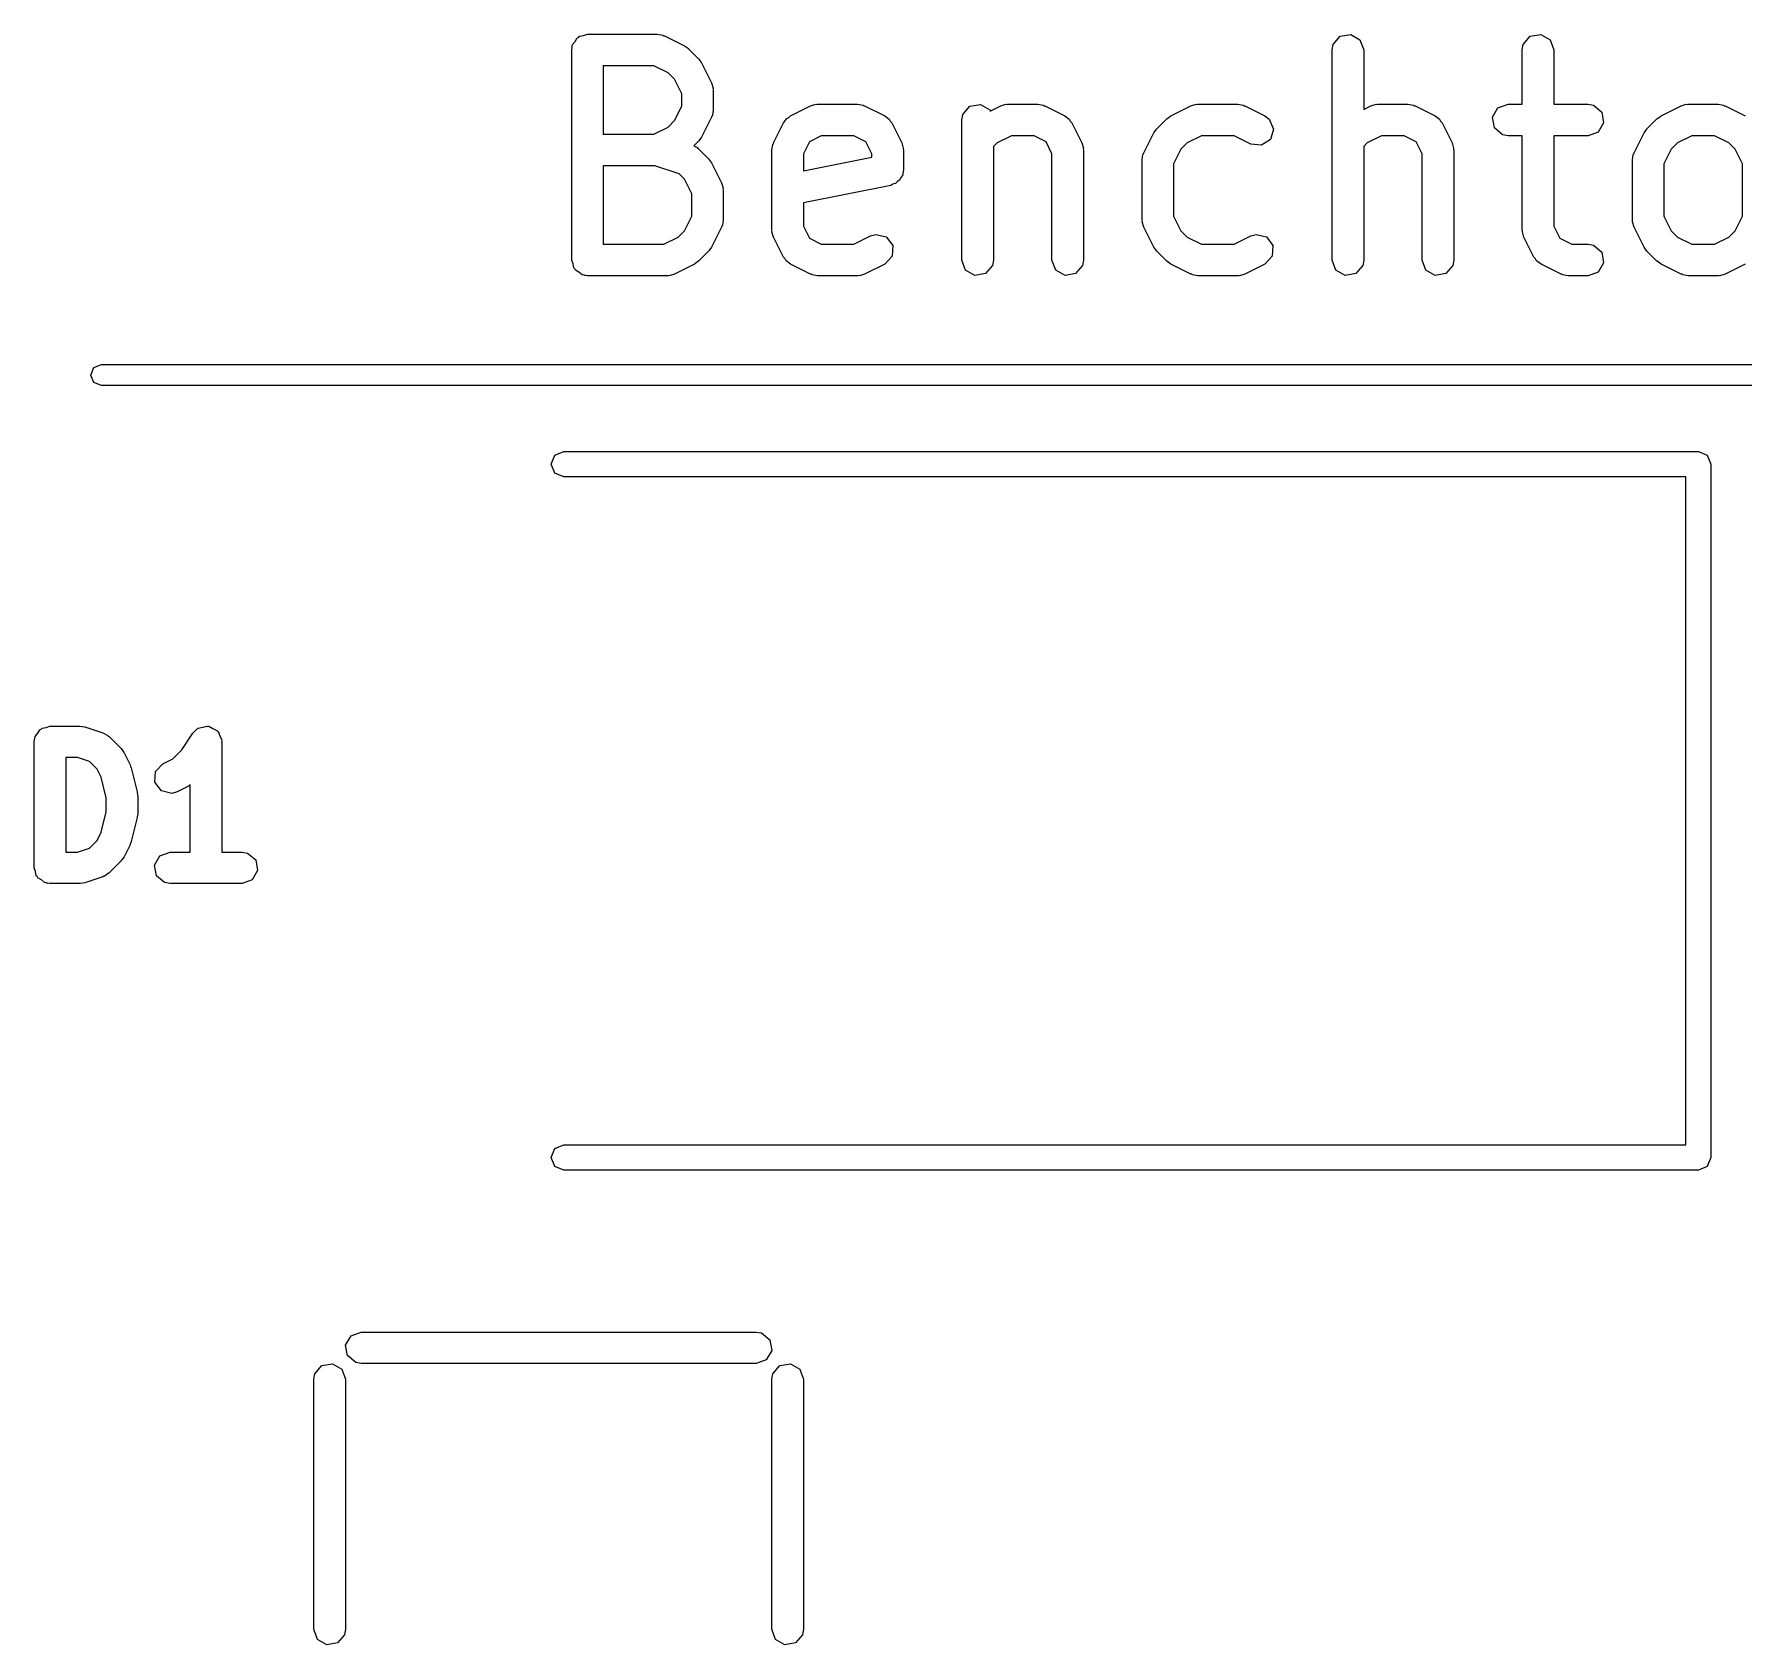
# Model space of a CAD drawing. Extents: x 58.1 to 150, y -119.5 to -80.4.
# Drawn here: x 59.68 to 67.82, y -88.04 to -80.38 of the extents above; entities that cross this region are included whole.
import ezdxf

# ---------------------------------------------------------------- set-up
doc = ezdxf.new("R2010")
doc.units = 0
doc.layers.add('BLACK', color=7, linetype='CONTINUOUS')

msp = doc.modelspace()

# ---------------------------------------------------------------- linework, layer by layer
at = {"layer": 'BLACK', "linetype": 'CONTINUOUS'}
for p, q in [((62.2756, -80.3874), (62.2948, -80.384)), ((62.2948, -80.384), (62.3131, -80.3774)), ((62.3131, -80.3774), (62.6464, -80.3774)), ((62.6464, -80.3774), (62.6721, -80.3819)), ((62.6721, -80.3819), (62.6755, -80.3848)), ((65.8946, -80.3874), (65.9452, -80.3785)), ((65.9452, -80.3785), (65.9896, -80.4042)), ((66.7994, -80.3874), (66.8499, -80.3785)), ((66.8499, -80.3785), (66.8944, -80.4042)), ((62.2381, -80.4524), (62.2398, -80.4426)), ((62.2381, -81.4524), (62.2381, -80.4524)), ((62.2392, -80.4394), (62.2409, -80.4365)), ((62.2398, -80.4426), (62.2392, -80.4394)), ((62.2409, -80.4365), (62.2426, -80.4267)), ((62.2426, -80.4267), (62.2551, -80.4118)), ((62.2551, -80.4118), (62.2649, -80.3949)), ((62.2649, -80.3949), (62.2712, -80.3926)), ((62.2712, -80.3926), (62.2756, -80.3874)), ((62.6755, -80.3848), (62.68, -80.3853)), ((62.68, -80.3853), (62.7752, -80.4329)), ((62.7752, -80.4329), (62.7932, -80.4463)), ((62.7932, -80.4463), (62.7947, -80.447)), ((62.7947, -80.447), (62.8423, -80.4946)), ((65.8571, -80.4524), (65.8617, -80.4267)), ((65.8571, -81.4524), (65.8571, -80.4524)), ((65.8617, -80.4267), (65.8946, -80.3874)), ((65.9896, -80.4042), (66.0071, -80.4524)), ((66.0071, -80.4524), (66.0071, -80.7358)), ((66.7619, -80.4524), (66.7664, -80.4267)), ((66.7619, -80.7107), (66.7619, -80.4524)), ((66.7664, -80.4267), (66.7994, -80.3874)), ((66.8944, -80.4042), (66.9119, -80.4524)), ((66.9119, -80.4524), (66.9119, -80.7107)), ((62.3881, -80.5274), (62.3881, -80.8536)), ((62.6287, -80.5274), (62.3881, -80.5274)), ((62.6972, -80.5616), (62.6287, -80.5274)), ((62.8423, -80.4946), (62.8552, -80.513)), ((62.8552, -80.513), (62.8564, -80.5141)), ((62.8564, -80.5141), (62.904, -80.6093)), ((62.7276, -80.592), (62.6972, -80.5616)), ((62.7619, -80.6606), (62.7276, -80.592)), ((62.904, -80.6093), (62.9114, -80.6343)), ((62.7619, -80.7204), (62.7619, -80.6606)), ((62.9114, -80.6343), (62.9104, -80.6386)), ((62.9104, -80.6386), (62.9119, -80.6429)), ((62.9119, -80.6429), (62.9119, -80.7381)), ((62.6972, -80.8193), (62.7276, -80.7889)), ((62.7276, -80.7889), (62.7619, -80.7204)), ((62.904, -80.7716), (62.8564, -80.8669)), ((62.9045, -80.7672), (62.904, -80.7716)), ((62.9074, -80.7637), (62.9045, -80.7672)), ((62.9119, -80.7381), (62.9074, -80.7637)), ((63.246, -80.7998), (63.2615, -80.7789)), ((63.2615, -80.7789), (63.2718, -80.7744)), ((63.2718, -80.7744), (63.2796, -80.7663)), ((63.2796, -80.7663), (63.3748, -80.7186)), ((63.3748, -80.7186), (63.3998, -80.7112)), ((63.3998, -80.7112), (63.4041, -80.7122)), ((63.4041, -80.7122), (63.4083, -80.7107)), ((63.4083, -80.7107), (63.5988, -80.7107)), ((63.5988, -80.7107), (63.6245, -80.7152)), ((63.6245, -80.7152), (63.6279, -80.7181)), ((63.6279, -80.7181), (63.6323, -80.7186)), ((63.6323, -80.7186), (63.7276, -80.7663)), ((63.7276, -80.7663), (63.7485, -80.7818)), ((63.7485, -80.7818), (63.753, -80.7921)), ((64.0952, -80.7857), (64.0998, -80.7601)), ((64.0952, -81.4524), (64.0952, -80.7857)), ((64.0998, -80.7601), (64.1327, -80.7208)), ((64.1327, -80.7208), (64.1833, -80.7119)), ((64.1833, -80.7119), (64.2277, -80.7375)), ((64.2277, -80.7375), (64.2299, -80.7435)), ((64.2299, -80.7435), (64.2796, -80.7186)), ((64.2796, -80.7186), (64.3045, -80.7112)), ((64.3045, -80.7112), (64.3089, -80.7122)), ((64.3089, -80.7122), (64.3131, -80.7107)), ((64.3131, -80.7107), (64.456, -80.7107)), ((64.456, -80.7107), (64.4816, -80.7152)), ((64.4816, -80.7152), (64.485, -80.7181)), ((64.485, -80.7181), (64.4895, -80.7186)), ((64.4895, -80.7186), (64.5847, -80.7663)), ((64.5847, -80.7663), (64.6057, -80.7818)), ((64.6057, -80.7818), (64.6101, -80.7921)), ((65.022, -80.8279), (65.0696, -80.7803)), ((65.0696, -80.7803), (65.088, -80.7674)), ((65.088, -80.7674), (65.0891, -80.7663)), ((65.0891, -80.7663), (65.1843, -80.7186)), ((65.1843, -80.7186), (65.2093, -80.7112)), ((65.2093, -80.7112), (65.2136, -80.7122)), ((65.2136, -80.7122), (65.2179, -80.7107)), ((65.2179, -80.7107), (65.4083, -80.7107)), ((65.4083, -80.7107), (65.434, -80.7152)), ((65.434, -80.7152), (65.4374, -80.7181)), ((65.4374, -80.7181), (65.4419, -80.7186)), ((65.4419, -80.7186), (65.5371, -80.7663)), ((65.5371, -80.7663), (65.558, -80.7818)), ((65.558, -80.7818), (65.5784, -80.8288)), ((66.0071, -80.7358), (66.0415, -80.7186)), ((66.0415, -80.7186), (66.0664, -80.7112)), ((66.0664, -80.7112), (66.0708, -80.7122)), ((66.0708, -80.7122), (66.075, -80.7107)), ((66.075, -80.7107), (66.2179, -80.7107)), ((66.2179, -80.7107), (66.2435, -80.7152)), ((66.2435, -80.7152), (66.2469, -80.7181)), ((66.2469, -80.7181), (66.2514, -80.7186)), ((66.2514, -80.7186), (66.3466, -80.7663)), ((66.3466, -80.7663), (66.3676, -80.7818)), ((66.3676, -80.7818), (66.372, -80.7921)), ((66.6202, -80.7727), (66.6458, -80.7283)), ((66.6291, -80.8232), (66.6202, -80.7727)), ((66.6458, -80.7283), (66.694, -80.7107)), ((66.694, -80.7107), (66.7619, -80.7107)), ((66.9119, -80.7107), (67.075, -80.7107)), ((67.075, -80.7107), (67.1007, -80.7152)), ((67.1007, -80.7152), (67.14, -80.7482)), ((67.14, -80.7482), (67.1489, -80.7987)), ((67.3553, -80.8279), (67.4029, -80.7803)), ((67.4029, -80.7803), (67.4213, -80.7674)), ((67.4213, -80.7674), (67.4224, -80.7663)), ((67.4224, -80.7663), (67.5176, -80.7186)), ((67.5176, -80.7186), (67.5426, -80.7112)), ((67.5426, -80.7112), (67.547, -80.7122)), ((67.547, -80.7122), (67.5512, -80.7107)), ((67.5512, -80.7107), (67.694, -80.7107)), ((67.694, -80.7107), (67.7197, -80.7152)), ((67.7197, -80.7152), (67.7231, -80.7181)), ((67.7231, -80.7181), (67.7276, -80.7186)), ((67.7276, -80.7186), (67.8228, -80.7663)), ((62.3881, -80.8536), (62.6287, -80.8536)), ((62.6287, -80.8536), (62.6972, -80.8193)), ((62.8564, -80.8669), (62.843, -80.8849)), ((63.1984, -80.895), (63.246, -80.7998)), ((63.426, -80.8607), (63.369, -80.8892)), ((63.5811, -80.8607), (63.426, -80.8607)), ((63.6381, -80.8892), (63.5811, -80.8607)), ((63.753, -80.7921), (63.7611, -80.7998)), ((63.7611, -80.7998), (63.8087, -80.895)), ((64.3308, -80.8607), (64.2623, -80.895)), ((64.4382, -80.8607), (64.3308, -80.8607)), ((64.4953, -80.8892), (64.4382, -80.8607)), ((64.6101, -80.7921), (64.6183, -80.7998)), ((64.6183, -80.7998), (64.6659, -80.895)), ((64.9603, -80.9426), (65.0079, -80.8474)), ((65.0079, -80.8474), (65.0213, -80.8294)), ((65.0213, -80.8294), (65.022, -80.8279)), ((65.2356, -80.8607), (65.167, -80.895)), ((65.3906, -80.8607), (65.2356, -80.8607)), ((65.47, -80.9004), (65.3906, -80.8607)), ((65.5784, -80.8288), (65.5638, -80.878)), ((66.0927, -80.8607), (66.0242, -80.895)), ((66.2002, -80.8607), (66.0927, -80.8607)), ((66.2572, -80.8892), (66.2002, -80.8607)), ((66.372, -80.7921), (66.3802, -80.7998)), ((66.3802, -80.7998), (66.4278, -80.895)), ((66.6684, -80.8562), (66.6291, -80.8232)), ((66.694, -80.8607), (66.6684, -80.8562)), ((66.7619, -80.8607), (66.694, -80.8607)), ((66.7619, -81.3095), (66.7619, -80.8607)), ((67.075, -80.8607), (66.9119, -80.8607)), ((66.9119, -80.8607), (66.9119, -81.2918)), ((67.1232, -80.8432), (67.075, -80.8607)), ((67.1489, -80.7987), (67.1232, -80.8432)), ((67.2936, -80.9426), (67.3413, -80.8474)), ((67.3413, -80.8474), (67.3546, -80.8294)), ((67.3546, -80.8294), (67.3553, -80.8279)), ((67.5689, -80.8607), (67.5004, -80.895)), ((67.6763, -80.8607), (67.5689, -80.8607)), ((67.7449, -80.895), (67.6763, -80.8607)), ((62.8423, -80.8864), (62.8199, -80.9088)), ((62.8199, -80.9088), (62.8359, -80.9174)), ((62.8359, -80.9174), (62.8383, -80.9213)), ((62.8383, -80.9213), (62.8423, -80.9232)), ((62.843, -80.8849), (62.8423, -80.8864)), ((62.8423, -80.9232), (62.8899, -80.9708)), ((63.1905, -80.9286), (63.195, -80.9029)), ((63.1905, -81.3095), (63.1905, -80.9286)), ((63.195, -80.9029), (63.1979, -80.8995)), ((63.1979, -80.8995), (63.1984, -80.895)), ((63.369, -80.8892), (63.3405, -80.9463)), ((63.3405, -80.9463), (63.3405, -81.0276)), ((63.6667, -80.9463), (63.6381, -80.8892)), ((63.6667, -80.9623), (63.6667, -80.9463)), ((63.8087, -80.895), (63.8162, -80.92)), ((63.8162, -80.92), (63.8151, -80.9244)), ((63.8151, -80.9244), (63.8167, -80.9286)), ((63.8167, -80.9286), (63.8167, -81.0238)), ((64.2623, -80.895), (64.2452, -80.912)), ((64.2452, -80.912), (64.2452, -81.4524)), ((64.5238, -80.9463), (64.4953, -80.8892)), ((64.5238, -81.4524), (64.5238, -80.9463)), ((64.6659, -80.895), (64.6733, -80.92)), ((64.6733, -80.92), (64.6723, -80.9244)), ((64.6723, -80.9244), (64.6738, -80.9286)), ((64.6738, -80.9286), (64.6738, -81.4524)), ((64.9524, -80.9762), (64.9569, -80.9505)), ((64.9569, -80.9505), (64.9598, -80.9471)), ((64.9598, -80.9471), (64.9603, -80.9426)), ((65.1366, -80.9254), (65.1024, -80.9939)), ((65.167, -80.895), (65.1366, -80.9254)), ((65.521, -80.9063), (65.47, -80.9004)), ((65.5638, -80.878), (65.521, -80.9063)), ((66.0242, -80.895), (66.0071, -80.912)), ((66.0071, -80.912), (66.0071, -81.4524)), ((66.2857, -80.9463), (66.2572, -80.8892)), ((66.2857, -81.4524), (66.2857, -80.9463)), ((66.4278, -80.895), (66.4352, -80.92)), ((66.4352, -80.92), (66.4342, -80.9244)), ((66.4342, -80.9244), (66.4357, -80.9286)), ((66.4357, -80.9286), (66.4357, -81.4524)), ((67.2857, -80.9762), (67.2902, -80.9505)), ((67.2902, -80.9505), (67.2931, -80.9471)), ((67.2931, -80.9471), (67.2936, -80.9426)), ((67.47, -80.9254), (67.4357, -80.9939)), ((67.5004, -80.895), (67.47, -80.9254)), ((67.7753, -80.9254), (67.7449, -80.895)), ((67.8095, -80.9939), (67.7753, -80.9254)), ((62.3881, -81.0036), (62.3881, -81.3774)), ((62.6343, -81.0036), (62.3881, -81.0036)), ((62.7488, -81.0417), (62.6343, -81.0036)), ((62.8899, -80.9708), (62.9028, -80.9891)), ((62.9028, -80.9891), (62.904, -80.9903)), ((62.904, -80.9903), (62.9516, -81.0855)), ((63.3405, -81.0276), (63.6667, -80.9623)), ((63.8167, -81.0238), (63.8121, -81.0495)), ((64.9524, -81.2619), (64.9524, -80.9762)), ((65.1024, -80.9939), (65.1024, -81.2442)), ((67.2857, -81.2619), (67.2857, -80.9762)), ((67.4357, -80.9939), (67.4357, -81.2442)), ((67.8095, -81.2442), (67.8095, -80.9939)), ((62.7753, -81.0682), (62.7488, -81.0417)), ((62.8095, -81.1368), (62.7753, -81.0682)), ((62.9516, -81.0855), (62.959, -81.1105)), ((62.959, -81.1105), (62.958, -81.1148)), ((62.958, -81.1148), (62.9595, -81.119)), ((63.7564, -81.0974), (63.3405, -81.1805)), ((63.767, -81.0909), (63.7564, -81.0974)), ((63.7792, -81.0888), (63.767, -81.0909)), ((63.7882, -81.078), (63.7792, -81.0888)), ((63.8002, -81.0707), (63.7882, -81.078)), ((63.8042, -81.059), (63.8002, -81.0707)), ((63.8121, -81.0495), (63.8042, -81.059)), ((62.8095, -81.2442), (62.8095, -81.1368)), ((62.9595, -81.119), (62.9595, -81.2619)), ((63.3405, -81.1805), (63.3405, -81.2918)), ((62.7753, -81.3127), (62.8095, -81.2442)), ((62.9595, -81.2619), (62.955, -81.2876)), ((64.9539, -81.2661), (64.9524, -81.2619)), ((64.9529, -81.2705), (64.9539, -81.2661)), ((64.9603, -81.2954), (64.9529, -81.2705)), ((65.1024, -81.2442), (65.1366, -81.3127)), ((67.2872, -81.2661), (67.2857, -81.2619)), ((67.2862, -81.2705), (67.2872, -81.2661)), ((67.2936, -81.2954), (67.2862, -81.2705)), ((67.4357, -81.2442), (67.47, -81.3127)), ((67.7753, -81.3127), (67.8095, -81.2442)), ((62.6763, -81.3774), (62.7449, -81.3431)), ((62.7449, -81.3431), (62.7753, -81.3127)), ((62.9516, -81.2954), (62.904, -81.3907)), ((62.9521, -81.291), (62.9516, -81.2954)), ((62.955, -81.2876), (62.9521, -81.291)), ((63.192, -81.3137), (63.1905, -81.3095)), ((63.191, -81.3181), (63.192, -81.3137)), ((63.1984, -81.3431), (63.191, -81.3181)), ((63.246, -81.4383), (63.1984, -81.3431)), ((63.3405, -81.2918), (63.369, -81.3489)), ((63.369, -81.3489), (63.426, -81.3774)), ((63.5811, -81.3774), (63.6605, -81.3377)), ((63.6605, -81.3377), (63.6855, -81.3303)), ((63.6855, -81.3303), (63.7354, -81.3422)), ((63.7354, -81.3422), (63.7659, -81.3834)), ((65.0079, -81.3907), (64.9603, -81.2954)), ((65.1366, -81.3127), (65.167, -81.3431)), ((65.167, -81.3431), (65.2356, -81.3774)), ((65.3906, -81.3774), (65.47, -81.3377)), ((65.47, -81.3377), (65.495, -81.3303)), ((65.495, -81.3303), (65.5449, -81.3422)), ((65.5449, -81.3422), (65.5755, -81.3834)), ((66.7634, -81.3137), (66.7619, -81.3095)), ((66.7624, -81.3181), (66.7634, -81.3137)), ((66.7698, -81.3431), (66.7624, -81.3181)), ((66.8174, -81.4383), (66.7698, -81.3431)), ((66.9119, -81.2918), (66.9404, -81.3489)), ((66.9404, -81.3489), (66.9975, -81.3774)), ((67.3413, -81.3907), (67.2936, -81.2954)), ((67.47, -81.3127), (67.5004, -81.3431)), ((67.5004, -81.3431), (67.5689, -81.3774)), ((67.6763, -81.3774), (67.7449, -81.3431)), ((67.7449, -81.3431), (67.7753, -81.3127)), ((62.3881, -81.3774), (62.6763, -81.3774)), ((62.8899, -81.4102), (62.8423, -81.4578)), ((62.8906, -81.4087), (62.8899, -81.4102)), ((62.904, -81.3907), (62.8906, -81.4087)), ((63.2542, -81.446), (63.246, -81.4383)), ((63.426, -81.3774), (63.5811, -81.3774)), ((63.7629, -81.4346), (63.7276, -81.4718)), ((63.7659, -81.3834), (63.7629, -81.4346)), ((65.0091, -81.3918), (65.0079, -81.3907)), ((65.022, -81.4102), (65.0091, -81.3918)), ((65.0696, -81.4578), (65.022, -81.4102)), ((65.2356, -81.3774), (65.3906, -81.3774)), ((65.5724, -81.4346), (65.5371, -81.4718)), ((65.5755, -81.3834), (65.5724, -81.4346)), ((66.8256, -81.446), (66.8174, -81.4383)), ((66.9975, -81.3774), (67.075, -81.3774)), ((67.075, -81.3774), (67.1007, -81.3819)), ((67.1007, -81.3819), (67.14, -81.4149)), ((67.14, -81.4149), (67.1489, -81.4654)), ((67.3424, -81.3918), (67.3413, -81.3907)), ((67.3553, -81.4102), (67.3424, -81.3918)), ((67.4029, -81.4578), (67.3553, -81.4102)), ((67.5689, -81.3774), (67.6763, -81.3774)), ((62.2448, -81.4707), (62.2381, -81.4524)), ((62.2481, -81.4899), (62.2448, -81.4707)), ((62.2533, -81.4942), (62.2481, -81.4899)), ((62.2556, -81.5006), (62.2533, -81.4942)), ((62.2725, -81.5103), (62.2556, -81.5006)), ((62.2874, -81.5229), (62.2725, -81.5103)), ((62.2972, -81.5246), (62.2874, -81.5229)), ((62.7276, -81.5195), (62.7026, -81.5269)), ((62.8228, -81.4718), (62.7276, -81.5195)), ((62.824, -81.4707), (62.8228, -81.4718)), ((62.8423, -81.4578), (62.824, -81.4707)), ((63.2586, -81.4563), (63.2542, -81.446)), ((63.2796, -81.4718), (63.2586, -81.4563)), ((63.3748, -81.5195), (63.2796, -81.4718)), ((63.3792, -81.52), (63.3748, -81.5195)), ((63.3827, -81.5229), (63.3792, -81.52)), ((63.4083, -81.5274), (63.3827, -81.5229)), ((63.6323, -81.5195), (63.6074, -81.5269)), ((63.7276, -81.4718), (63.6323, -81.5195)), ((64.1128, -81.5006), (64.0952, -81.4524)), ((64.1572, -81.5262), (64.1128, -81.5006)), ((64.2077, -81.5173), (64.1572, -81.5262)), ((64.2407, -81.478), (64.2077, -81.5173)), ((64.2452, -81.4524), (64.2407, -81.478)), ((64.5414, -81.5006), (64.5238, -81.4524)), ((64.5858, -81.5262), (64.5414, -81.5006)), ((64.6363, -81.5173), (64.5858, -81.5262)), ((64.6693, -81.478), (64.6363, -81.5173)), ((64.6738, -81.4524), (64.6693, -81.478)), ((65.0711, -81.4585), (65.0696, -81.4578)), ((65.0891, -81.4718), (65.0711, -81.4585)), ((65.1843, -81.5195), (65.0891, -81.4718)), ((65.1888, -81.52), (65.1843, -81.5195)), ((65.1922, -81.5229), (65.1888, -81.52)), ((65.2179, -81.5274), (65.1922, -81.5229)), ((65.4419, -81.5195), (65.4169, -81.5269)), ((65.5371, -81.4718), (65.4419, -81.5195)), ((65.8747, -81.5006), (65.8571, -81.4524)), ((65.9191, -81.5262), (65.8747, -81.5006)), ((65.9696, -81.5173), (65.9191, -81.5262)), ((66.0026, -81.478), (65.9696, -81.5173)), ((66.0071, -81.4524), (66.0026, -81.478)), ((66.3033, -81.5006), (66.2857, -81.4524)), ((66.3477, -81.5262), (66.3033, -81.5006)), ((66.3982, -81.5173), (66.3477, -81.5262)), ((66.4312, -81.478), (66.3982, -81.5173)), ((66.4357, -81.4524), (66.4312, -81.478)), ((66.8301, -81.4563), (66.8256, -81.446)), ((66.851, -81.4718), (66.8301, -81.4563)), ((66.9462, -81.5195), (66.851, -81.4718)), ((66.9507, -81.52), (66.9462, -81.5195)), ((66.9541, -81.5229), (66.9507, -81.52)), ((66.9798, -81.5274), (66.9541, -81.5229)), ((67.1232, -81.5098), (67.075, -81.5274)), ((67.1489, -81.4654), (67.1232, -81.5098)), ((67.4044, -81.4585), (67.4029, -81.4578)), ((67.4224, -81.4718), (67.4044, -81.4585)), ((67.5176, -81.5195), (67.4224, -81.4718)), ((67.5221, -81.52), (67.5176, -81.5195)), ((67.5255, -81.5229), (67.5221, -81.52)), ((67.5512, -81.5274), (67.5255, -81.5229)), ((67.7276, -81.5195), (67.7026, -81.5269)), ((67.8228, -81.4718), (67.7276, -81.5195)), ((62.3001, -81.5262), (62.2972, -81.5246)), ((62.3034, -81.5257), (62.3001, -81.5262)), ((62.3131, -81.5274), (62.3034, -81.5257)), ((62.694, -81.5274), (62.3131, -81.5274)), ((62.6983, -81.5258), (62.694, -81.5274)), ((62.7026, -81.5269), (62.6983, -81.5258)), ((63.5988, -81.5274), (63.4083, -81.5274)), ((63.603, -81.5258), (63.5988, -81.5274)), ((63.6074, -81.5269), (63.603, -81.5258)), ((65.4083, -81.5274), (65.2179, -81.5274)), ((65.4125, -81.5258), (65.4083, -81.5274)), ((65.4169, -81.5269), (65.4125, -81.5258)), ((67.075, -81.5274), (66.9798, -81.5274)), ((67.694, -81.5274), (67.5512, -81.5274)), ((67.6983, -81.5258), (67.694, -81.5274)), ((67.7026, -81.5269), (67.6983, -81.5258)), ((59.95, -82), (59.9646, -81.9646)), ((59.9646, -82.0354), (59.95, -82)), ((59.9646, -81.9646), (60, -81.95)), ((60, -81.95), (149, -81.95)), ((60, -82.05), (59.9646, -82.0354)), ((149, -82.05), (60, -82.05)), ((62.14, -82.424), (62.1576, -82.3816)), ((62.1576, -82.3816), (62.2, -82.364)), ((62.2, -82.364), (67.6, -82.364)), ((67.6, -82.364), (67.6424, -82.3816)), ((67.6424, -82.3816), (67.66, -82.424)), ((62.1576, -82.4664), (62.14, -82.424)), ((62.2, -82.484), (62.1576, -82.4664)), ((67.54, -82.484), (62.2, -82.484)), ((67.54, -85.664), (67.54, -82.484)), ((67.66, -82.424), (67.66, -85.724)), ((59.6829, -83.7295), (59.6847, -83.7198)), ((59.6847, -83.7198), (59.6972, -83.7048)), ((59.6972, -83.7048), (59.7069, -83.688)), ((59.7069, -83.688), (59.7133, -83.6857)), ((59.7133, -83.6857), (59.7176, -83.6805)), ((59.7176, -83.6805), (59.7368, -83.6771)), ((59.7368, -83.6771), (59.7551, -83.6704)), ((59.7551, -83.6704), (59.898, -83.6704)), ((59.898, -83.6704), (59.9201, -83.6743)), ((59.9201, -83.6743), (59.9217, -83.6743)), ((59.9217, -83.6743), (60.0074, -83.7028)), ((60.0074, -83.7028), (60.0303, -83.7153)), ((60.0303, -83.7153), (60.0327, -83.7191)), ((60.0327, -83.7191), (60.0367, -83.721)), ((60.3826, -83.7834), (60.4356, -83.7038)), ((60.4356, -83.7038), (60.4536, -83.685)), ((60.4536, -83.685), (60.4577, -83.6838)), ((60.4577, -83.6838), (60.4605, -83.6805)), ((60.4605, -83.6805), (60.4819, -83.6767)), ((60.4819, -83.6767), (60.5028, -83.6706)), ((60.5028, -83.6706), (60.5068, -83.6723)), ((60.5068, -83.6723), (60.511, -83.6716)), ((60.511, -83.6716), (60.5299, -83.6824)), ((60.5299, -83.6824), (60.5498, -83.6912)), ((60.5498, -83.6912), (60.5517, -83.6951)), ((60.5517, -83.6951), (60.5555, -83.6972)), ((60.5555, -83.6972), (60.5629, -83.7177)), ((60.5629, -83.7177), (60.5725, -83.7372)), ((59.6801, -83.7454), (59.6819, -83.7357)), ((59.6801, -84.3454), (59.6801, -83.7454)), ((59.6813, -83.7324), (59.6829, -83.7295)), ((59.6819, -83.7357), (59.6813, -83.7324)), ((60.0367, -83.721), (60.0939, -83.7781)), ((60.0939, -83.7781), (60.1067, -83.7965)), ((60.1067, -83.7965), (60.1079, -83.7976)), ((60.1079, -83.7976), (60.1365, -83.8547)), ((60.3393, -83.8266), (60.3826, -83.7834)), ((60.5725, -83.7372), (60.5715, -83.7414)), ((60.5715, -83.7414), (60.573, -83.7454)), ((60.573, -83.7454), (60.573, -84.2704)), ((59.8301, -83.8204), (59.8301, -84.2704)), ((59.8858, -83.8204), (59.8301, -83.8204)), ((59.9432, -83.8396), (59.8858, -83.8204)), ((59.9792, -83.8756), (59.9432, -83.8396)), ((59.9987, -83.9145), (59.9792, -83.8756)), ((60.1365, -83.8547), (60.1402, -83.8672)), ((60.1402, -83.8672), (60.1422, -83.8701)), ((60.1422, -83.8701), (60.1708, -83.9844)), ((60.2578, -83.887), (60.293, -83.8498)), ((60.293, -83.8498), (60.3393, -83.8266)), ((60.023, -84.0118), (59.9987, -83.9145)), ((60.2547, -83.9382), (60.2578, -83.887)), ((60.2852, -83.9794), (60.2547, -83.9382)), ((60.4173, -83.9554), (60.3601, -83.9839)), ((60.4184, -83.9542), (60.4173, -83.9554)), ((60.423, -83.9509), (60.4184, -83.9542)), ((60.423, -84.2704), (60.423, -83.9509)), ((60.023, -84.0791), (60.023, -84.0118)), ((60.1708, -83.9844), (60.1718, -83.9993)), ((60.1718, -83.9993), (60.173, -84.0026)), ((60.173, -84.0026), (60.173, -84.0883)), ((60.3351, -83.9914), (60.2852, -83.9794)), ((60.3601, -83.9839), (60.3351, -83.9914)), ((59.9987, -84.1764), (60.023, -84.0791)), ((60.1708, -84.1065), (60.1422, -84.2208)), ((60.173, -84.0883), (60.1704, -84.103)), ((60.1704, -84.103), (60.1708, -84.1065)), ((59.9792, -84.2153), (59.9987, -84.1764)), ((59.8301, -84.2704), (59.8858, -84.2704)), ((59.8858, -84.2704), (59.9432, -84.2513)), ((59.9432, -84.2513), (59.9792, -84.2153)), ((60.1365, -84.2361), (60.1079, -84.2933)), ((60.1369, -84.2326), (60.1365, -84.2361)), ((60.1422, -84.2208), (60.1369, -84.2326)), ((60.2527, -84.3324), (60.2784, -84.288)), ((60.2784, -84.288), (60.3266, -84.2704)), ((60.3266, -84.2704), (60.423, -84.2704)), ((60.573, -84.2704), (60.6694, -84.2704)), ((60.6694, -84.2704), (60.6951, -84.275)), ((60.6951, -84.275), (60.7344, -84.3079)), ((59.6868, -84.3637), (59.6801, -84.3454)), ((59.6902, -84.3829), (59.6868, -84.3637)), ((60.0367, -84.3699), (60.0154, -84.3848)), ((60.0939, -84.3127), (60.0367, -84.3699)), ((60.0946, -84.3113), (60.0939, -84.3127)), ((60.1079, -84.2933), (60.0946, -84.3113)), ((60.2616, -84.3829), (60.2527, -84.3324)), ((60.7433, -84.3585), (60.7176, -84.4029)), ((60.7344, -84.3079), (60.7433, -84.3585)), ((59.6954, -84.3873), (59.6902, -84.3829)), ((59.6977, -84.3936), (59.6954, -84.3873)), ((59.7146, -84.4034), (59.6977, -84.3936)), ((59.7295, -84.4159), (59.7146, -84.4034)), ((59.7392, -84.4176), (59.7295, -84.4159)), ((59.7421, -84.4193), (59.7392, -84.4176)), ((59.7454, -84.4187), (59.7421, -84.4193)), ((59.7551, -84.4204), (59.7454, -84.4187)), ((59.898, -84.4204), (59.7551, -84.4204)), ((59.8995, -84.4199), (59.898, -84.4204)), ((59.9217, -84.4166), (59.8995, -84.4199)), ((60.0074, -84.388), (59.9217, -84.4166)), ((60.0109, -84.3852), (60.0074, -84.388)), ((60.0154, -84.3848), (60.0109, -84.3852)), ((60.3009, -84.4159), (60.2616, -84.3829)), ((60.3266, -84.4204), (60.3009, -84.4159)), ((60.6694, -84.4204), (60.3266, -84.4204)), ((60.7176, -84.4029), (60.6694, -84.4204)), ((62.1576, -85.6816), (62.2, -85.664)), ((62.2, -85.664), (67.54, -85.664)), ((62.14, -85.724), (62.1576, -85.6816)), ((62.1576, -85.7664), (62.14, -85.724)), ((67.66, -85.724), (67.6424, -85.7664)), ((62.2, -85.784), (62.1576, -85.7664)), ((67.6, -85.784), (62.2, -85.784)), ((67.6424, -85.7664), (67.6, -85.784)), ((61.1878, -86.5725), (61.236, -86.555)), ((61.236, -86.555), (63.116, -86.555)), ((63.116, -86.555), (63.1417, -86.5595)), ((63.1417, -86.5595), (63.181, -86.5925)), ((61.1621, -86.617), (61.1878, -86.5725)), ((61.171, -86.6675), (61.1621, -86.617)), ((63.1899, -86.643), (63.1642, -86.6875)), ((63.181, -86.5925), (63.1899, -86.643)), ((61.0155, -86.7543), (61.0485, -86.715)), ((61.0485, -86.715), (61.099, -86.7061)), ((61.099, -86.7061), (61.1435, -86.7318)), ((61.2103, -86.7005), (61.171, -86.6675)), ((61.236, -86.705), (61.2103, -86.7005)), ((63.116, -86.705), (61.236, -86.705)), ((63.1642, -86.6875), (63.116, -86.705)), ((63.1955, -86.7543), (63.2285, -86.715)), ((63.2285, -86.715), (63.279, -86.7061)), ((63.279, -86.7061), (63.3235, -86.7318)), ((61.011, -86.78), (61.0155, -86.7543)), ((61.011, -87.97), (61.011, -86.78)), ((61.1435, -86.7318), (61.161, -86.78)), ((61.161, -86.78), (61.161, -87.97)), ((63.191, -86.78), (63.1955, -86.7543)), ((63.191, -87.97), (63.191, -86.78)), ((63.3235, -86.7318), (63.341, -86.78)), ((63.341, -86.78), (63.341, -87.97)), ((61.0285, -88.0182), (61.011, -87.97)), ((61.073, -88.0439), (61.0285, -88.0182)), ((61.1565, -87.9957), (61.1235, -88.035)), ((61.161, -87.97), (61.1565, -87.9957)), ((63.2085, -88.0182), (63.191, -87.97)), ((63.253, -88.0439), (63.2085, -88.0182)), ((63.3365, -87.9957), (63.3035, -88.035)), ((63.341, -87.97), (63.3365, -87.9957)), ((61.1235, -88.035), (61.073, -88.0439)), ((63.3035, -88.035), (63.253, -88.0439))]:
    msp.add_line(p, q, dxfattribs=at)

doc.saveas('drawing.dxf')
